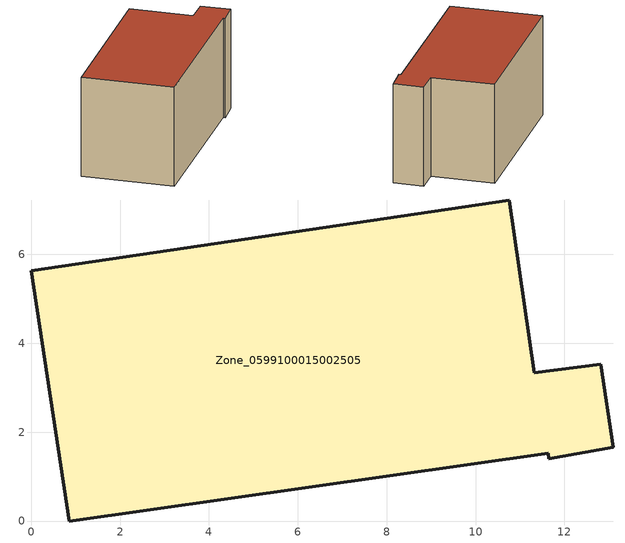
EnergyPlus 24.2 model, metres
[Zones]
Zone_0599100015002505
 floor ground (C_G): 12.82,3.53 13.1,1.66 11.65,1.41 11.63,1.53 0.85,0 0,5.64 10.76,7.23 11.32,3.33 z0.76
 wall outside (C_F): 10.76,7.23 0,5.64 0.85,0 11.63,1.53 11.65,1.41 13.1,1.66 12.82,3.53 11.32,3.33 10.76,7.23 z0.76:7.11
 roof outside (C_R): 12.82,3.53 11.32,3.33 10.76,7.23 0,5.64 0.85,0 11.63,1.53 11.65,1.41 13.1,1.66 z7.11
[BUILDING]
Pand.0599100015002505: North Axis=0; Terrain=City; Loads Convergence Tolerance Value=0.04; Temperature Convergence Tolerance Value=0.4; Solar Distribution=FullExterior; Maximum Number of Warmup Days=25; Minimum Number of Warmup Days=1
[Site:Location]
Rotterdam.The.Hague.AP_ZH_NLD Design_Conditions: Latitude=51.96; Longitude=4.45; Time Zone=1; Elevation=-4.5
[SITE:GROUNDTEMPERATURE:BUILDINGSURFACE]
18, 18, 18, 18, 18, 18, 18, 18, 18, 18, 18, 18
[MATERIAL] Thermal Absorptance=0.9; Solar Absorptance=0.7; Visible Absorptance=0.7
Name | Roughness | Thickness | Conductivity | Density | Specific Heat
G.TI.1975-1991 | MediumSmooth | 0.15 | 0.288461 | 540 | 1210
F.TI.1975-1991 | Rough | 0.3 | 0.230769 | 1920 | 840
R.TI.1975-1991 | MediumRough | 0.2 | 0.153846 | 1500 | 1000
[CONSTRUCTION]
C_G: G.TI.1975-1991
C_F: F.TI.1975-1991
C_R: R.TI.1975-1991
[ZONE]
Zone_0599100015002505: Type=1; Multiplier=1; Ceiling Height=Autocalculate; Volume=Autocalculate; Floor Area=autocalculate; Part of Total Floor Area=Yes
[ZONEINFILTRATION:DESIGNFLOWRATE]
Infil_Zone_0599100015002505: Zone or ZoneList or Space or SpaceList=Zone_0599100015002505; Schedule=AlwaysOn; Design Flow Rate Calculation Method=Flow/Area; Flow Rate per Floor Area=0.003; Constant Term Coefficient=1; Temperature Term Coefficient=0; Velocity Term Coefficient=0; Velocity Squared Term Coefficient=0
[HVACTEMPLATE:ZONE:IDEALLOADSAIRSYSTEM]
Zone_0599100015002505: Maximum Heating Supply Air Temperature=50; Minimum Cooling Supply Air Temperature=13; Maximum Heating Supply Air Humidity Ratio=0.0156; Minimum Cooling Supply Air Humidity Ratio=0.0077; Heating Limit=NoLimit; Cooling Limit=NoLimit; Dehumidification Control Type=ConstantSensibleHeatRatio; Cooling Sensible Heat Ratio=0.7; Dehumidification Setpoint=60; Humidification Control Type=None; Humidification Setpoint=30; Outdoor Air Method=None; Outdoor Air Flow Rate per Person=0.00944; Outdoor Air Flow Rate per Zone Floor Area=0; Outdoor Air Flow Rate per Zone=0; Demand Controlled Ventilation Type=None; Outdoor Air Economizer Type=NoEconomizer; Heat Recovery Type=None; Sensible Heat Recovery Effectiveness=0.7; Latent Heat Recovery Effectiveness=0.65
[ZONECONTROL:THERMOSTAT]
ThermostatControl_Zone_0599100015002505: Zone or ZoneList=Zone_0599100015002505; Control Type Schedule=DualSetpointControlType; Control 1=Thermostat_Zone_0599100015002505; Temperature Difference Between Cutout And Setpoint=0
[THERMOSTATSETPOINT:DUALSETPOINT]
Thermostat_Zone_0599100015002505: Heating Setpoint Temperature Schedule=HeatingSetpoint_Zone_0599100015002505; Cooling Setpoint Temperature Schedule=CoolingSetpoint_Zone_0599100015002505
[SCHEDULE:COMPACT]
HeatingSetpoint_Zone_0599100015002505: Through: 12/31, For: AllDays, Until: 24:00, 21
CoolingSetpoint_Zone_0599100015002505: Through: 12/31, For: AllDays, Until: 24:00, 24
DualSetpointControlType: Through: 12/31, For: AllDays, Until: 24:00, 4
AlwaysOn: Through: 12/31, For: AllDays, Until: 24:00, 1
